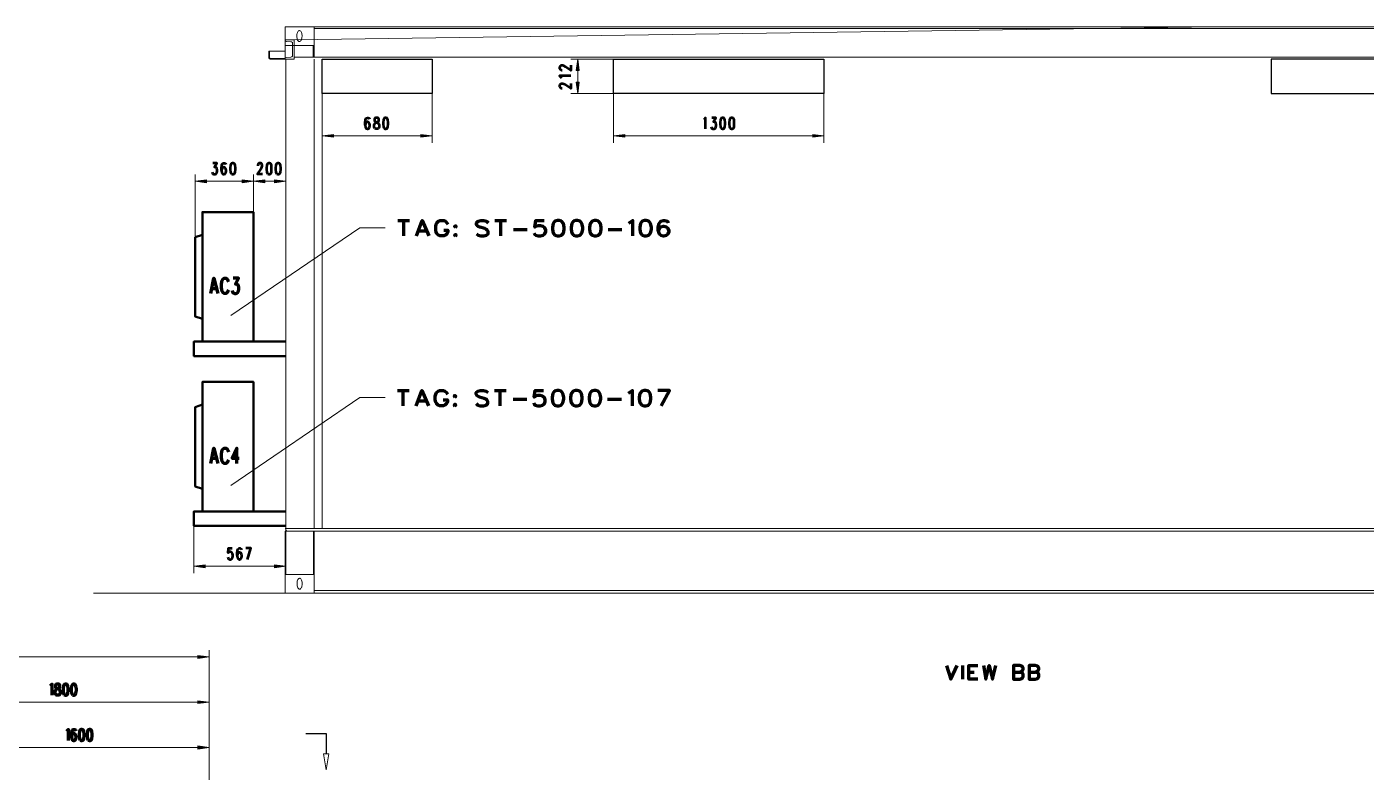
# Model space of a CAD drawing. Header units: metres. Extents: x 1223 to 5739, y -151236 to 19014.
# Drawn here: x 5257 to 5455.6, y -150952.9 to -150842.3 of the extents above; entities that cross this region are included whole.
import ezdxf

# ---------------------------------------------------------------- set-up
doc = ezdxf.new("R2010")
doc.units = ezdxf.units.M
doc.layers.add('PDF_Geometry', color=7, linetype='Continuous')

msp = doc.modelspace()

# ---------------------------------------------------------------- linework, layer by layer
at = {"layer": 'PDF_Geometry', "color": 8, "lineweight": 13}
for points in [[(5295.328, -150842.333), (5295.328, -150847.149), (5295.328, -150847.068), (5295.328, -150847.149), (5293.134, -150847.149), (5293.093, -150847.129), (5292.991, -150847.068), (5292.93, -150846.946), (5292.93, -150845.95), (5293.032, -150845.95), (5293.032, -150846.946), (5293.052, -150847.007), (5293.134, -150847.047), (5295.328, -150847.047), (5295.328, -150845.097)], [(5296.649, -150844.263), (5433.18, -150842.333)], [(5299.656, -150842.333), (5595.68, -150842.333)], [(5299.656, -150842.597), (5591.453, -150842.597)], [(5296.649, -150845.097), (5296.649, -150847.149), (5296.649, -150845.706), (5296.649, -150844.263), (5295.328, -150844.263)], [(5295.328, -150844.324), (5295.389, -150844.467), (5295.511, -150844.528), (5295.531, -150844.528), (5296.182, -150844.548), (5296.283, -150844.568), (5296.405, -150844.67), (5296.446, -150844.812), (5296.446, -150845.706), (5296.446, -150846.58), (5296.446, -150845.097)], [(5296.649, -150846.864), (5591.636, -150846.864), (5591.636, -150845.097)], [(5299.473, -150845.097), (5299.473, -150846.864)], [(5299.616, -150845.097), (5299.616, -150846.864)], [(5293.032, -150845.95), (5295.328, -150845.95)], [(5535.634, -150916.745), (5295.328, -150916.745), (5591.494, -150916.745), (5591.494, -150847.149)], [(5295.43, -150916.745), (5295.43, -150847.149)], [(5299.616, -150847.149), (5299.616, -150916.745)], [(5300.815, -150847.149), (5300.815, -150916.745)], [(5337.696, -150847.149), (5344.015, -150847.149)], [(5338.712, -150847.149), (5338.712, -150852.229)], [(5295.45, -150847.819), (5295.45, -150863.182)], [(5338.549, -150848.815), (5338.712, -150847.576), (5338.874, -150848.815)], [(5338.61, -150848.815), (5338.712, -150848.023), (5338.813, -150848.815)], [(5338.651, -150848.815), (5338.712, -150848.449), (5338.752, -150848.815)], [(5338.549, -150850.563), (5338.712, -150851.782), (5338.874, -150850.563)], [(5338.61, -150850.563), (5338.712, -150851.355), (5338.813, -150850.563)], [(5338.651, -150850.542), (5338.712, -150850.908), (5338.752, -150850.542)], [(5300.815, -150859.524), (5300.815, -150852.229)], [(5317.132, -150859.524), (5317.132, -150852.229)], [(5337.696, -150852.229), (5344.015, -150852.229), (5344.015, -150859.524)], [(5375.207, -150859.524), (5375.207, -150852.229)], [(5300.815, -150858.528), (5317.132, -150858.528)], [(5302.481, -150858.366), (5301.241, -150858.528), (5302.481, -150858.691)], [(5302.481, -150858.406), (5301.688, -150858.528), (5302.481, -150858.63)], [(5302.481, -150858.467), (5302.115, -150858.528), (5302.481, -150858.569)], [(5315.445, -150858.467), (5315.811, -150858.528), (5315.445, -150858.569)], [(5315.465, -150858.366), (5316.685, -150858.528), (5315.465, -150858.691)], [(5315.465, -150858.406), (5316.258, -150858.528), (5315.465, -150858.63)], [(5344.015, -150858.528), (5375.207, -150858.528)], [(5345.681, -150858.366), (5344.442, -150858.528), (5345.681, -150858.691)], [(5345.681, -150858.406), (5344.889, -150858.528), (5345.681, -150858.63)], [(5345.681, -150858.467), (5345.316, -150858.528), (5345.681, -150858.569)], [(5373.54, -150858.366), (5374.78, -150858.528), (5373.54, -150858.691)], [(5373.54, -150858.406), (5374.333, -150858.528), (5373.54, -150858.63)], [(5373.54, -150858.467), (5373.906, -150858.528), (5373.54, -150858.569)], [(5281.998, -150864.238), (5281.998, -150873.545)], [(5281.998, -150865.234), (5290.634, -150865.234)], [(5283.664, -150865.071), (5282.425, -150865.234), (5283.664, -150865.396)], [(5283.664, -150865.132), (5282.872, -150865.234), (5283.664, -150865.356)], [(5283.664, -150865.193), (5283.299, -150865.234), (5283.664, -150865.295)], [(5288.948, -150865.193), (5289.313, -150865.234), (5288.948, -150865.295)], [(5288.968, -150865.071), (5290.187, -150865.234), (5288.968, -150865.396)], [(5288.968, -150865.132), (5289.76, -150865.234), (5288.968, -150865.356)], [(5290.634, -150865.234), (5292.3, -150865.031)], [(5290.634, -150865.234), (5292.3, -150865.457)], [(5290.634, -150865.234), (5295.43, -150865.234)], [(5292.3, -150865.071), (5291.061, -150865.234), (5292.3, -150865.396)], [(5292.3, -150865.132), (5291.508, -150865.234), (5292.3, -150865.356)], [(5292.3, -150865.193), (5291.935, -150865.234), (5292.3, -150865.295)], [(5292.3, -150865.031), (5292.3, -150865.457)], [(5293.764, -150865.071), (5295.003, -150865.234), (5293.764, -150865.396)], [(5293.764, -150865.132), (5294.556, -150865.234), (5293.764, -150865.356)], [(5293.764, -150865.193), (5294.129, -150865.234), (5293.764, -150865.295)], [(5295.43, -150864.238), (5295.43, -150889.029)], [(5287.261, -150885.168), (5306.403, -150872.143), (5310.182, -150872.143)], [(5287.261, -150910.365), (5306.403, -150897.34), (5310.182, -150897.34)], [(5281.815, -150923.37), (5281.815, -150916.38)], [(5295.43, -150923.37), (5295.43, -150916.38)], [(5295.45, -150916.745), (5295.45, -150916.867), (5295.491, -150917.03), (5295.613, -150917.131), (5295.735, -150917.152)], [(5591.453, -150923.573), (5591.453, -150917.152), (5295.328, -150917.152), (5295.328, -150923.573)], [(5295.43, -150917.152), (5295.43, -150923.573)], [(5299.555, -150923.573), (5299.555, -150917.152)], [(5299.656, -150923.573), (5299.656, -150917.152)], [(5281.815, -150922.354), (5295.43, -150922.354)], [(5283.502, -150922.191), (5282.262, -150922.354), (5283.502, -150922.516)], [(5283.502, -150922.252), (5282.689, -150922.354), (5283.502, -150922.476)], [(5283.502, -150922.313), (5283.136, -150922.354), (5283.502, -150922.415)], [(5293.764, -150922.191), (5295.003, -150922.354), (5293.764, -150922.516)], [(5293.764, -150922.252), (5294.556, -150922.354), (5293.764, -150922.476)], [(5293.764, -150922.313), (5294.129, -150922.354), (5293.764, -150922.415)], [(5266.921, -150926.336), (5558.718, -150926.336)], [(5299.656, -150925.93), (5591.453, -150925.93)], [(5284.05, -150934.79), (5284.05, -150963.807)], [(5190.456, -150935.806), (5284.05, -150935.806)], [(5282.384, -150935.643), (5283.624, -150935.806), (5282.384, -150935.968)], [(5282.384, -150935.704), (5283.177, -150935.806), (5282.384, -150935.907)], [(5282.384, -150935.745), (5282.75, -150935.806), (5282.384, -150935.846)], [(5240.85, -150942.532), (5284.05, -150942.532)], [(5282.384, -150942.369), (5283.624, -150942.532), (5282.384, -150942.674)], [(5282.384, -150942.41), (5283.177, -150942.532), (5282.384, -150942.633)], [(5282.384, -150942.471), (5282.75, -150942.532), (5282.384, -150942.572)], [(5284.05, -150941.516), (5284.05, -150965.046), (5284.05, -150948.242)], [(5245.645, -150949.237), (5284.05, -150949.237)], [(5282.384, -150949.075), (5283.624, -150949.237), (5282.384, -150949.4)], [(5282.384, -150949.136), (5283.177, -150949.237), (5282.384, -150949.339)], [(5282.384, -150949.197), (5282.75, -150949.237), (5282.384, -150949.298)]]:
    msp.add_lwpolyline(points, dxfattribs=at)
at = {"layer": 'PDF_Geometry', "color": 8, "lineweight": 18}
for points in [[(5299.656, -150842.333), (5295.328, -150842.333), (5295.328, -150845.097), (5299.656, -150845.097)], [(5297.38, -150844.507), (5297.299, -150844.467), (5297.238, -150844.385), (5297.177, -150844.304), (5297.137, -150844.182), (5297.096, -150844.04), (5297.076, -150843.898), (5297.055, -150843.755), (5297.076, -150843.593), (5297.076, -150843.451), (5297.116, -150843.308), (5297.157, -150843.187), (5297.218, -150843.085), (5297.279, -150843.004), (5297.34, -150842.943), (5297.421, -150842.902), (5297.482, -150842.902), (5297.563, -150842.943), (5297.645, -150843.004), (5297.706, -150843.085), (5297.746, -150843.187), (5297.787, -150843.308), (5297.828, -150843.451), (5297.848, -150843.593), (5297.848, -150843.755), (5297.828, -150843.898), (5297.807, -150844.04), (5297.767, -150844.182), (5297.726, -150844.304), (5297.665, -150844.385), (5297.604, -150844.467), (5297.523, -150844.507), (5297.462, -150844.528)], [(5299.656, -150923.573), (5295.328, -150923.573), (5295.328, -150926.336), (5299.656, -150926.336)], [(5297.096, -150924.833), (5297.096, -150924.995), (5297.096, -150925.138), (5297.116, -150925.28), (5297.157, -150925.422), (5297.218, -150925.544), (5297.259, -150925.625), (5297.34, -150925.707), (5297.401, -150925.747), (5297.482, -150925.767), (5297.563, -150925.747), (5297.624, -150925.707), (5297.685, -150925.625), (5297.746, -150925.544), (5297.807, -150925.422), (5297.828, -150925.28), (5297.868, -150925.138), (5297.868, -150924.995), (5297.868, -150924.833), (5297.848, -150924.691), (5297.828, -150924.548), (5297.767, -150924.426), (5297.726, -150924.325), (5297.665, -150924.243), (5297.584, -150924.183), (5297.523, -150924.142), (5297.441, -150924.142), (5297.36, -150924.183), (5297.299, -150924.243), (5297.238, -150924.325), (5297.177, -150924.426), (5297.137, -150924.548), (5297.116, -150924.691)]]:
    msp.add_lwpolyline(points, close=True, dxfattribs=at)
at = {"layer": 'PDF_Geometry', "color": 8, "lineweight": 13}
for points in [[(5295.328, -150847.068), (5295.348, -150847.047), (5295.409, -150846.925), (5295.531, -150846.885), (5295.409, -150846.925), (5295.348, -150847.047)], [(5296.649, -150847.149), (5295.328, -150847.149)], [(5296.446, -150846.58), (5296.425, -150846.682), (5296.344, -150846.803), (5296.182, -150846.864), (5295.531, -150846.885), (5296.182, -150846.864), (5296.344, -150846.803), (5296.425, -150846.682)], [(5338.935, -150848.815), (5338.712, -150847.149), (5338.488, -150848.815)], [(5338.712, -150852.229), (5338.488, -150850.563), (5338.935, -150850.563)], [(5302.481, -150858.305), (5302.481, -150858.731), (5300.815, -150858.528)], [(5317.132, -150858.528), (5315.465, -150858.731), (5315.465, -150858.305)], [(5345.681, -150858.305), (5345.681, -150858.731), (5344.015, -150858.528)], [(5375.207, -150858.528), (5373.54, -150858.731), (5373.54, -150858.305)], [(5283.664, -150865.031), (5283.664, -150865.457), (5281.998, -150865.234)], [(5290.634, -150865.234), (5288.968, -150865.457), (5288.968, -150865.031)], [(5290.634, -150869.826), (5290.634, -150864.238)], [(5295.43, -150865.234), (5293.764, -150865.457), (5293.764, -150865.031)], [(5283.482, -150922.15), (5283.482, -150922.577), (5281.815, -150922.354)], [(5295.43, -150922.354), (5293.764, -150922.577), (5293.764, -150922.15)], [(5284.05, -150935.806), (5282.384, -150936.029), (5282.384, -150935.582)], [(5284.05, -150942.532), (5282.384, -150942.735), (5282.384, -150942.308)], [(5284.05, -150949.237), (5282.384, -150949.461), (5282.384, -150949.014)], [(5301.81, -150950.152), (5301.018, -150950.152), (5301.404, -150952.549)]]:
    msp.add_lwpolyline(points, close=True, dxfattribs=at)
at = {"layer": 'PDF_Geometry', "color": 8, "lineweight": 25}
for points in [[(5317.132, -150847.149), (5317.132, -150852.229), (5300.815, -150852.229), (5300.815, -150847.149)], [(5344.015, -150847.149), (5375.207, -150847.149), (5375.207, -150852.229), (5344.015, -150852.229)], [(5472.703, -150847.149), (5441.491, -150847.149), (5441.491, -150852.229), (5472.703, -150852.229)]]:
    msp.add_lwpolyline(points, close=True, dxfattribs=at)
at = {"layer": 'PDF_Geometry', "color": 8, "lineweight": 53}
for points in [[(5337.675, -150848.043), (5337.675, -150848.795), (5336.883, -150848.267), (5336.639, -150848.145), (5336.476, -150848.084), (5336.314, -150848.084), (5336.151, -150848.145), (5336.09, -150848.206), (5336.009, -150848.307), (5336.009, -150848.531), (5336.09, -150848.632), (5336.151, -150848.693), (5336.314, -150848.754), (5336.395, -150848.754)], [(5337.675, -150849.608), (5336.009, -150849.608), (5336.314, -150849.892)], [(5337.675, -150850.725), (5337.675, -150851.477), (5336.883, -150850.949), (5336.639, -150850.827), (5336.476, -150850.786), (5336.314, -150850.786), (5336.151, -150850.827), (5336.09, -150850.888), (5336.009, -150851.01), (5336.009, -150851.213), (5336.09, -150851.315), (5336.151, -150851.376), (5336.314, -150851.436), (5336.395, -150851.436)], [(5307.215, -150856.923), (5307.256, -150857.248), (5307.358, -150857.411), (5307.52, -150857.492), (5307.581, -150857.492), (5307.744, -150857.411), (5307.845, -150857.248), (5307.906, -150857.004), (5307.906, -150856.923), (5307.845, -150856.699), (5307.744, -150856.537), (5307.581, -150856.456), (5307.52, -150856.456), (5307.358, -150856.537), (5307.256, -150856.699), (5307.215, -150856.923), (5307.215, -150856.537), (5307.256, -150856.13), (5307.358, -150855.907), (5307.52, -150855.826), (5307.642, -150855.826), (5307.805, -150855.907), (5307.845, -150856.049)], [(5357.67, -150857.492), (5357.67, -150855.826), (5357.386, -150856.13)], [(5358.483, -150857.167), (5358.524, -150857.329), (5358.585, -150857.411), (5358.747, -150857.492), (5358.91, -150857.492), (5359.072, -150857.411), (5359.194, -150857.248), (5359.235, -150857.004), (5359.235, -150856.842), (5359.194, -150856.618), (5359.133, -150856.537), (5359.011, -150856.456), (5358.849, -150856.456), (5359.194, -150855.826), (5358.585, -150855.826)], [(5284.518, -150863.893), (5284.558, -150864.055), (5284.619, -150864.137), (5284.782, -150864.218), (5284.945, -150864.218), (5285.107, -150864.137), (5285.209, -150863.974), (5285.27, -150863.73), (5285.27, -150863.568), (5285.209, -150863.344), (5285.168, -150863.263), (5285.046, -150863.182), (5284.884, -150863.182), (5285.209, -150862.552), (5284.619, -150862.552)], [(5285.9, -150863.649), (5285.94, -150863.974), (5286.062, -150864.137), (5286.204, -150864.218), (5286.265, -150864.218), (5286.428, -150864.137), (5286.53, -150863.974), (5286.59, -150863.73), (5286.59, -150863.649), (5286.53, -150863.425), (5286.428, -150863.263), (5286.265, -150863.182), (5286.204, -150863.182), (5286.062, -150863.263), (5285.94, -150863.425), (5285.9, -150863.649), (5285.9, -150863.263), (5285.94, -150862.856), (5286.062, -150862.633), (5286.204, -150862.552), (5286.326, -150862.552), (5286.489, -150862.633), (5286.53, -150862.775)], [(5291.996, -150864.218), (5291.244, -150864.218), (5291.772, -150863.425), (5291.894, -150863.182), (5291.935, -150863.019), (5291.935, -150862.856), (5291.894, -150862.694), (5291.833, -150862.633), (5291.711, -150862.552), (5291.508, -150862.552), (5291.406, -150862.633), (5291.345, -150862.694), (5291.284, -150862.856), (5291.284, -150862.938)], [(5286.834, -150921.013), (5286.875, -150921.175), (5286.936, -150921.256), (5287.098, -150921.338), (5287.261, -150921.338), (5287.424, -150921.256), (5287.525, -150921.094), (5287.586, -150920.85), (5287.586, -150920.687), (5287.525, -150920.464), (5287.424, -150920.301), (5287.261, -150920.22), (5287.098, -150920.22), (5286.936, -150920.301), (5286.875, -150920.383), (5286.936, -150919.671), (5287.485, -150919.671)], [(5288.216, -150920.769), (5288.257, -150921.094), (5288.379, -150921.256), (5288.521, -150921.338), (5288.582, -150921.338), (5288.744, -150921.256), (5288.846, -150921.094), (5288.907, -150920.85), (5288.907, -150920.769), (5288.846, -150920.545), (5288.744, -150920.383), (5288.582, -150920.301), (5288.521, -150920.301), (5288.379, -150920.383), (5288.257, -150920.545), (5288.216, -150920.769), (5288.216, -150920.383), (5288.257, -150919.976), (5288.379, -150919.753), (5288.521, -150919.671), (5288.643, -150919.671), (5288.805, -150919.753), (5288.846, -150919.895)], [(5289.74, -150921.338), (5290.268, -150919.671), (5289.517, -150919.671)]]:
    msp.add_lwpolyline(points, dxfattribs=at)
for points in [[(5308.618, -150857.411), (5308.557, -150857.329), (5308.516, -150857.167), (5308.516, -150856.923), (5308.557, -150856.781), (5308.678, -150856.618), (5308.841, -150856.537), (5309.044, -150856.456), (5309.166, -150856.374), (5309.227, -150856.212), (5309.227, -150856.049), (5309.166, -150855.907), (5309.004, -150855.826), (5308.78, -150855.826), (5308.618, -150855.907), (5308.557, -150856.049), (5308.557, -150856.212), (5308.618, -150856.374), (5308.739, -150856.456), (5308.943, -150856.537), (5309.105, -150856.618), (5309.227, -150856.781), (5309.268, -150856.923), (5309.268, -150857.167), (5309.227, -150857.329), (5309.166, -150857.411), (5309.004, -150857.492), (5308.78, -150857.492)], [(5310.02, -150857.411), (5310.182, -150857.492), (5310.284, -150857.492), (5310.446, -150857.411), (5310.568, -150857.167), (5310.609, -150856.781), (5310.609, -150856.537), (5310.568, -150856.13), (5310.446, -150855.907), (5310.284, -150855.826), (5310.182, -150855.826), (5310.02, -150855.907), (5309.898, -150856.13), (5309.857, -150856.537), (5309.857, -150856.781), (5309.898, -150857.167)], [(5359.987, -150857.411), (5360.149, -150857.492), (5360.251, -150857.492), (5360.413, -150857.411), (5360.535, -150857.167), (5360.576, -150856.781), (5360.576, -150856.537), (5360.535, -150856.13), (5360.413, -150855.907), (5360.251, -150855.826), (5360.149, -150855.826), (5359.987, -150855.907), (5359.865, -150856.13), (5359.824, -150856.537), (5359.824, -150856.781), (5359.865, -150857.167)], [(5361.328, -150857.411), (5361.49, -150857.492), (5361.592, -150857.492), (5361.755, -150857.411), (5361.877, -150857.167), (5361.917, -150856.781), (5361.917, -150856.537), (5361.877, -150856.13), (5361.755, -150855.907), (5361.592, -150855.826), (5361.49, -150855.826), (5361.328, -150855.907), (5361.226, -150856.13), (5361.165, -150856.537), (5361.165, -150856.781), (5361.226, -150857.167)], [(5287.363, -150864.137), (5287.525, -150864.218), (5287.627, -150864.218), (5287.789, -150864.137), (5287.911, -150863.893), (5287.952, -150863.507), (5287.952, -150863.263), (5287.911, -150862.856), (5287.789, -150862.633), (5287.627, -150862.552), (5287.525, -150862.552), (5287.363, -150862.633), (5287.241, -150862.856), (5287.2, -150863.263), (5287.2, -150863.507), (5287.241, -150863.893)], [(5292.748, -150864.137), (5292.91, -150864.218), (5293.012, -150864.218), (5293.174, -150864.137), (5293.296, -150863.893), (5293.337, -150863.507), (5293.337, -150863.263), (5293.296, -150862.856), (5293.174, -150862.633), (5293.012, -150862.552), (5292.91, -150862.552), (5292.748, -150862.633), (5292.626, -150862.856), (5292.585, -150863.263), (5292.585, -150863.507), (5292.626, -150863.893)], [(5294.089, -150864.137), (5294.251, -150864.218), (5294.353, -150864.218), (5294.515, -150864.137), (5294.637, -150863.893), (5294.678, -150863.507), (5294.678, -150863.263), (5294.637, -150862.856), (5294.515, -150862.633), (5294.353, -150862.552), (5294.251, -150862.552), (5294.089, -150862.633), (5293.967, -150862.856), (5293.926, -150863.263), (5293.926, -150863.507), (5293.967, -150863.893)]]:
    msp.add_lwpolyline(points, close=True, dxfattribs=at)
at = {"layer": 'PDF_Geometry', "color": 8, "lineweight": 50}
for points in [[(5283.075, -150889.029), (5283.075, -150869.826), (5290.634, -150869.826), (5290.634, -150889.029)], [(5283.075, -150873.179), (5281.998, -150873.545), (5281.998, -150885.31), (5283.075, -150885.656)], [(5295.43, -150889.029), (5281.815, -150889.029), (5281.815, -150891.183), (5295.43, -150891.183)], [(5283.075, -150914.226), (5283.075, -150895.023), (5290.634, -150895.023), (5290.634, -150914.226)], [(5283.075, -150898.376), (5281.998, -150898.742), (5281.998, -150910.507), (5283.075, -150910.853)], [(5295.43, -150914.226), (5281.815, -150914.226), (5281.815, -150916.38), (5295.43, -150916.38)]]:
    msp.add_lwpolyline(points, dxfattribs=at)
at = {"layer": 'PDF_Geometry', "color": 8, "lineweight": 100}
for points in [[(5312.052, -150871.066), (5313.779, -150871.066)], [(5312.905, -150873.362), (5312.905, -150871.066)], [(5314.795, -150873.362), (5315.648, -150871.066), (5316.624, -150873.362)], [(5318.839, -150872.488), (5319.448, -150872.488), (5319.448, -150872.813), (5319.326, -150873.037), (5319.082, -150873.26), (5318.839, -150873.362), (5318.331, -150873.362), (5318.087, -150873.26), (5317.843, -150873.037), (5317.721, -150872.813), (5317.66, -150872.488), (5317.66, -150871.939), (5317.721, -150871.614), (5317.843, -150871.391), (5318.087, -150871.188), (5318.331, -150871.066), (5318.839, -150871.066), (5319.082, -150871.188), (5319.326, -150871.391), (5319.448, -150871.614)], [(5323.715, -150873.037), (5323.959, -150873.26), (5324.325, -150873.362), (5324.792, -150873.362), (5325.178, -150873.26), (5325.422, -150873.037), (5325.422, -150872.712), (5325.3, -150872.488), (5325.178, -150872.387), (5324.914, -150872.265), (5324.203, -150872.061), (5323.959, -150871.939), (5323.797, -150871.838), (5323.715, -150871.614), (5323.715, -150871.391), (5323.959, -150871.188), (5324.325, -150871.066), (5324.792, -150871.066), (5325.178, -150871.188), (5325.422, -150871.391)], [(5326.438, -150871.066), (5328.165, -150871.066)], [(5327.292, -150873.362), (5327.292, -150871.066)], [(5332.25, -150872.935), (5332.331, -150873.138), (5332.473, -150873.26), (5332.839, -150873.362), (5333.205, -150873.362), (5333.571, -150873.26), (5333.835, -150873.037), (5333.957, -150872.712), (5333.957, -150872.488), (5333.835, -150872.163), (5333.571, -150871.939), (5333.205, -150871.838), (5332.839, -150871.838), (5332.473, -150871.939), (5332.331, -150872.061), (5332.473, -150871.066), (5333.713, -150871.066)], [(5346.88, -150873.362), (5346.88, -150871.066), (5346.25, -150871.513)], [(5350.64, -150872.61), (5350.761, -150873.037), (5351.005, -150873.26), (5351.371, -150873.362), (5351.493, -150873.362), (5351.879, -150873.26), (5352.123, -150873.037), (5352.245, -150872.712), (5352.245, -150872.61), (5352.123, -150872.265), (5351.879, -150872.061), (5351.493, -150871.939), (5351.371, -150871.939), (5351.005, -150872.061), (5350.761, -150872.265), (5350.64, -150872.61), (5350.64, -150872.061), (5350.761, -150871.513), (5351.005, -150871.188), (5351.371, -150871.066), (5351.635, -150871.066), (5352.001, -150871.188), (5352.123, -150871.391)], [(5315.039, -150872.61), (5316.278, -150872.61)], [(5329.181, -150872.387), (5331.213, -150872.387)], [(5343.202, -150872.387), (5345.234, -150872.387)], [(5311.991, -150896.263), (5313.718, -150896.263)], [(5312.844, -150898.559), (5312.844, -150896.263)], [(5314.734, -150898.559), (5315.587, -150896.263), (5316.563, -150898.559)], [(5318.778, -150897.685), (5319.387, -150897.685), (5319.387, -150898.01), (5319.265, -150898.234), (5319.021, -150898.457), (5318.778, -150898.559), (5318.27, -150898.559), (5318.026, -150898.457), (5317.782, -150898.234), (5317.66, -150898.01), (5317.599, -150897.685), (5317.599, -150897.136), (5317.66, -150896.811), (5317.782, -150896.588), (5318.026, -150896.385), (5318.27, -150896.263), (5318.778, -150896.263), (5319.021, -150896.385), (5319.265, -150896.588), (5319.387, -150896.811)], [(5323.654, -150898.234), (5323.898, -150898.457), (5324.264, -150898.559), (5324.731, -150898.559), (5325.117, -150898.457), (5325.361, -150898.234), (5325.361, -150897.909), (5325.239, -150897.685), (5325.117, -150897.583), (5324.853, -150897.462), (5324.142, -150897.258), (5323.898, -150897.136), (5323.736, -150897.035), (5323.654, -150896.811), (5323.654, -150896.588), (5323.898, -150896.385), (5324.264, -150896.263), (5324.731, -150896.263), (5325.117, -150896.385), (5325.361, -150896.588)], [(5326.377, -150896.263), (5328.104, -150896.263)], [(5327.231, -150898.559), (5327.231, -150896.263)], [(5332.189, -150898.132), (5332.27, -150898.335), (5332.412, -150898.457), (5332.778, -150898.559), (5333.144, -150898.559), (5333.51, -150898.457), (5333.774, -150898.234), (5333.896, -150897.909), (5333.896, -150897.685), (5333.774, -150897.36), (5333.51, -150897.136), (5333.144, -150897.035), (5332.778, -150897.035), (5332.412, -150897.136), (5332.27, -150897.258), (5332.412, -150896.263), (5333.652, -150896.263)], [(5346.819, -150898.559), (5346.819, -150896.263), (5346.189, -150896.71)], [(5351.066, -150898.559), (5352.306, -150896.263), (5350.579, -150896.263)], [(5314.978, -150897.807), (5316.217, -150897.807)], [(5329.12, -150897.583), (5331.153, -150897.583)], [(5343.141, -150897.583), (5345.173, -150897.583)]]:
    msp.add_lwpolyline(points, dxfattribs=at)
for points in [[(5335.338, -150873.26), (5335.704, -150873.362), (5335.948, -150873.362), (5336.314, -150873.26), (5336.578, -150872.935), (5336.7, -150872.387), (5336.7, -150872.061), (5336.578, -150871.513), (5336.314, -150871.188), (5335.948, -150871.066), (5335.704, -150871.066), (5335.338, -150871.188), (5335.074, -150871.513), (5334.973, -150872.061), (5334.973, -150872.387), (5335.074, -150872.935)], [(5338.082, -150873.26), (5338.447, -150873.362), (5338.691, -150873.362), (5339.057, -150873.26), (5339.321, -150872.935), (5339.443, -150872.387), (5339.443, -150872.061), (5339.321, -150871.513), (5339.057, -150871.188), (5338.691, -150871.066), (5338.447, -150871.066), (5338.082, -150871.188), (5337.818, -150871.513), (5337.716, -150872.061), (5337.716, -150872.387), (5337.818, -150872.935)], [(5340.825, -150873.26), (5341.191, -150873.362), (5341.435, -150873.362), (5341.78, -150873.26), (5342.064, -150872.935), (5342.186, -150872.387), (5342.186, -150872.061), (5342.064, -150871.513), (5341.78, -150871.188), (5341.435, -150871.066), (5341.191, -150871.066), (5340.825, -150871.188), (5340.561, -150871.513), (5340.459, -150872.061), (5340.459, -150872.387), (5340.561, -150872.935)], [(5348.262, -150873.26), (5348.628, -150873.362), (5348.872, -150873.362), (5349.237, -150873.26), (5349.502, -150872.935), (5349.624, -150872.387), (5349.624, -150872.061), (5349.502, -150871.513), (5349.237, -150871.188), (5348.872, -150871.066), (5348.628, -150871.066), (5348.262, -150871.188), (5347.998, -150871.513), (5347.896, -150872.061), (5347.896, -150872.387), (5347.998, -150872.935)], [(5320.566, -150872.061), (5320.688, -150871.939), (5320.566, -150871.838), (5320.444, -150871.939)], [(5320.566, -150873.362), (5320.688, -150873.26), (5320.566, -150873.138), (5320.444, -150873.26)], [(5320.505, -150897.258), (5320.627, -150897.136), (5320.505, -150897.035), (5320.383, -150897.136)], [(5335.278, -150898.457), (5335.643, -150898.559), (5335.887, -150898.559), (5336.253, -150898.457), (5336.517, -150898.132), (5336.639, -150897.583), (5336.639, -150897.258), (5336.517, -150896.71), (5336.253, -150896.385), (5335.887, -150896.263), (5335.643, -150896.263), (5335.278, -150896.385), (5335.013, -150896.71), (5334.912, -150897.258), (5334.912, -150897.583), (5335.013, -150898.132)], [(5338.021, -150898.457), (5338.387, -150898.559), (5338.63, -150898.559), (5338.996, -150898.457), (5339.26, -150898.132), (5339.382, -150897.583), (5339.382, -150897.258), (5339.26, -150896.71), (5338.996, -150896.385), (5338.63, -150896.263), (5338.387, -150896.263), (5338.021, -150896.385), (5337.757, -150896.71), (5337.655, -150897.258), (5337.655, -150897.583), (5337.757, -150898.132)], [(5340.764, -150898.457), (5341.13, -150898.559), (5341.374, -150898.559), (5341.719, -150898.457), (5342.003, -150898.132), (5342.125, -150897.583), (5342.125, -150897.258), (5342.003, -150896.71), (5341.719, -150896.385), (5341.374, -150896.263), (5341.13, -150896.263), (5340.764, -150896.385), (5340.5, -150896.71), (5340.398, -150897.258), (5340.398, -150897.583), (5340.5, -150898.132)], [(5348.201, -150898.457), (5348.567, -150898.559), (5348.811, -150898.559), (5349.176, -150898.457), (5349.441, -150898.132), (5349.563, -150897.583), (5349.563, -150897.258), (5349.441, -150896.71), (5349.176, -150896.385), (5348.811, -150896.263), (5348.567, -150896.263), (5348.201, -150896.385), (5347.937, -150896.71), (5347.835, -150897.258), (5347.835, -150897.583), (5347.937, -150898.132)], [(5320.505, -150898.559), (5320.627, -150898.457), (5320.505, -150898.335), (5320.383, -150898.457)]]:
    msp.add_lwpolyline(points, close=True, dxfattribs=at)
at = {"layer": 'PDF_Geometry', "color": 8, "lineweight": 70}
for points in [[(5284.315, -150881.896), (5284.782, -150879.62), (5285.351, -150881.896)], [(5284.457, -150881.145), (5285.148, -150881.145)], [(5286.936, -150881.348), (5286.855, -150881.571), (5286.733, -150881.795), (5286.59, -150881.896), (5286.306, -150881.896), (5286.164, -150881.795), (5286.022, -150881.571), (5285.961, -150881.348), (5285.92, -150881.023), (5285.92, -150880.494), (5285.961, -150880.169), (5286.022, -150879.946), (5286.164, -150879.722), (5286.306, -150879.62), (5286.59, -150879.62), (5286.733, -150879.722), (5286.855, -150879.946), (5286.936, -150880.169)], [(5287.505, -150881.47), (5287.546, -150881.693), (5287.627, -150881.795), (5287.83, -150881.896), (5288.033, -150881.896), (5288.257, -150881.795), (5288.399, -150881.571), (5288.46, -150881.246), (5288.46, -150881.023), (5288.399, -150880.697), (5288.338, -150880.596), (5288.175, -150880.494), (5287.972, -150880.494), (5288.399, -150879.62), (5287.627, -150879.62)], [(5284.315, -150907.093), (5284.782, -150904.817), (5285.351, -150907.093)], [(5286.936, -150906.545), (5286.855, -150906.768), (5286.733, -150906.992), (5286.59, -150907.093), (5286.306, -150907.093), (5286.164, -150906.992), (5286.022, -150906.768), (5285.961, -150906.545), (5285.92, -150906.22), (5285.92, -150905.691), (5285.961, -150905.366), (5286.022, -150905.143), (5286.164, -150904.919), (5286.306, -150904.817), (5286.59, -150904.817), (5286.733, -150904.919), (5286.855, -150905.143), (5286.936, -150905.366)], [(5288.155, -150907.093), (5288.155, -150904.817), (5287.505, -150906.341), (5288.501, -150906.341)], [(5284.457, -150906.341), (5285.148, -150906.341)], [(5260.804, -150941.495), (5260.804, -150939.829), (5260.52, -150940.134)], [(5263.222, -150948.221), (5263.222, -150946.555), (5262.938, -150946.86)], [(5263.649, -150947.652), (5263.71, -150947.977), (5263.812, -150948.14), (5263.974, -150948.221), (5264.035, -150948.221), (5264.198, -150948.14), (5264.299, -150947.977), (5264.36, -150947.734), (5264.36, -150947.652), (5264.299, -150947.429), (5264.198, -150947.266), (5264.035, -150947.185), (5263.974, -150947.185), (5263.812, -150947.266), (5263.71, -150947.429), (5263.649, -150947.652), (5263.649, -150947.266), (5263.71, -150946.86), (5263.812, -150946.636), (5263.974, -150946.555), (5264.096, -150946.555), (5264.259, -150946.636), (5264.299, -150946.778)]]:
    msp.add_lwpolyline(points, dxfattribs=at)
at = {"layer": 'PDF_Geometry', "color": 8, "lineweight": 90}
for points in [[(5393.352, -150937.065), (5394.023, -150939.097), (5394.958, -150937.065)], [(5395.811, -150939.097), (5395.811, -150937.065)], [(5398.026, -150939.097), (5396.665, -150939.097), (5396.665, -150937.065), (5398.026, -150937.065)], [(5396.665, -150938.041), (5397.498, -150938.041)], [(5398.88, -150937.065), (5399.225, -150939.097), (5399.713, -150937.065), (5400.2, -150939.097), (5400.688, -150937.065)], [(5403.289, -150938.041), (5404.224, -150938.041), (5404.549, -150937.939), (5404.65, -150937.838), (5404.752, -150937.655), (5404.752, -150937.452), (5404.65, -150937.269), (5404.549, -150937.167), (5404.224, -150937.065), (5403.289, -150937.065), (5403.289, -150939.097), (5404.224, -150939.097), (5404.549, -150939.016), (5404.65, -150938.915), (5404.752, -150938.711), (5404.752, -150938.427), (5404.65, -150938.224), (5404.549, -150938.142), (5404.224, -150938.041)], [(5405.605, -150938.041), (5406.54, -150938.041), (5406.865, -150937.939), (5406.967, -150937.838), (5407.068, -150937.655), (5407.068, -150937.452), (5406.967, -150937.269), (5406.865, -150937.167), (5406.54, -150937.065), (5405.605, -150937.065), (5405.605, -150939.097), (5406.54, -150939.097), (5406.865, -150939.016), (5406.967, -150938.915), (5407.068, -150938.711), (5407.068, -150938.427), (5406.967, -150938.224), (5406.865, -150938.142), (5406.54, -150938.041)]]:
    msp.add_lwpolyline(points, dxfattribs=at)
at = {"layer": 'PDF_Geometry', "color": 8, "lineweight": 70}
for points in [[(5261.353, -150941.414), (5261.272, -150941.333), (5261.231, -150941.17), (5261.231, -150940.926), (5261.272, -150940.784), (5261.394, -150940.621), (5261.556, -150940.54), (5261.759, -150940.459), (5261.881, -150940.378), (5261.942, -150940.215), (5261.942, -150940.053), (5261.881, -150939.91), (5261.719, -150939.829), (5261.495, -150939.829), (5261.353, -150939.91), (5261.272, -150940.053), (5261.272, -150940.215), (5261.353, -150940.378), (5261.455, -150940.459), (5261.658, -150940.54), (5261.82, -150940.621), (5261.942, -150940.784), (5261.983, -150940.926), (5261.983, -150941.17), (5261.942, -150941.333), (5261.881, -150941.414), (5261.719, -150941.495), (5261.495, -150941.495)], [(5262.592, -150941.414), (5262.755, -150941.495), (5262.857, -150941.495), (5263.019, -150941.414), (5263.141, -150941.17), (5263.182, -150940.784), (5263.182, -150940.54), (5263.141, -150940.134), (5263.019, -150939.91), (5262.857, -150939.829), (5262.755, -150939.829), (5262.592, -150939.91), (5262.471, -150940.134), (5262.43, -150940.54), (5262.43, -150940.784), (5262.471, -150941.17)], [(5263.791, -150941.414), (5263.954, -150941.495), (5264.055, -150941.495), (5264.218, -150941.414), (5264.32, -150941.17), (5264.381, -150940.784), (5264.381, -150940.54), (5264.32, -150940.134), (5264.218, -150939.91), (5264.055, -150939.829), (5263.954, -150939.829), (5263.791, -150939.91), (5263.669, -150940.134), (5263.629, -150940.54), (5263.629, -150940.784), (5263.669, -150941.17)], [(5264.95, -150948.14), (5265.112, -150948.221), (5265.214, -150948.221), (5265.376, -150948.14), (5265.498, -150947.896), (5265.559, -150947.51), (5265.559, -150947.266), (5265.498, -150946.86), (5265.376, -150946.636), (5265.214, -150946.555), (5265.112, -150946.555), (5264.95, -150946.636), (5264.848, -150946.86), (5264.807, -150947.266), (5264.807, -150947.51), (5264.848, -150947.896)], [(5266.148, -150948.14), (5266.311, -150948.221), (5266.413, -150948.221), (5266.575, -150948.14), (5266.697, -150947.896), (5266.738, -150947.51), (5266.738, -150947.266), (5266.697, -150946.86), (5266.575, -150946.636), (5266.413, -150946.555), (5266.311, -150946.555), (5266.148, -150946.636), (5266.047, -150946.86), (5266.006, -150947.266), (5266.006, -150947.51), (5266.047, -150947.896)]]:
    msp.add_lwpolyline(points, close=True, dxfattribs=at)
at = {"layer": 'PDF_Geometry', "color": 8, "lineweight": 25}
msp.add_lwpolyline([(5298.417, -150947.165), (5301.404, -150947.165), (5301.404, -150950.152)], dxfattribs=at)

doc.saveas('drawing.dxf')
